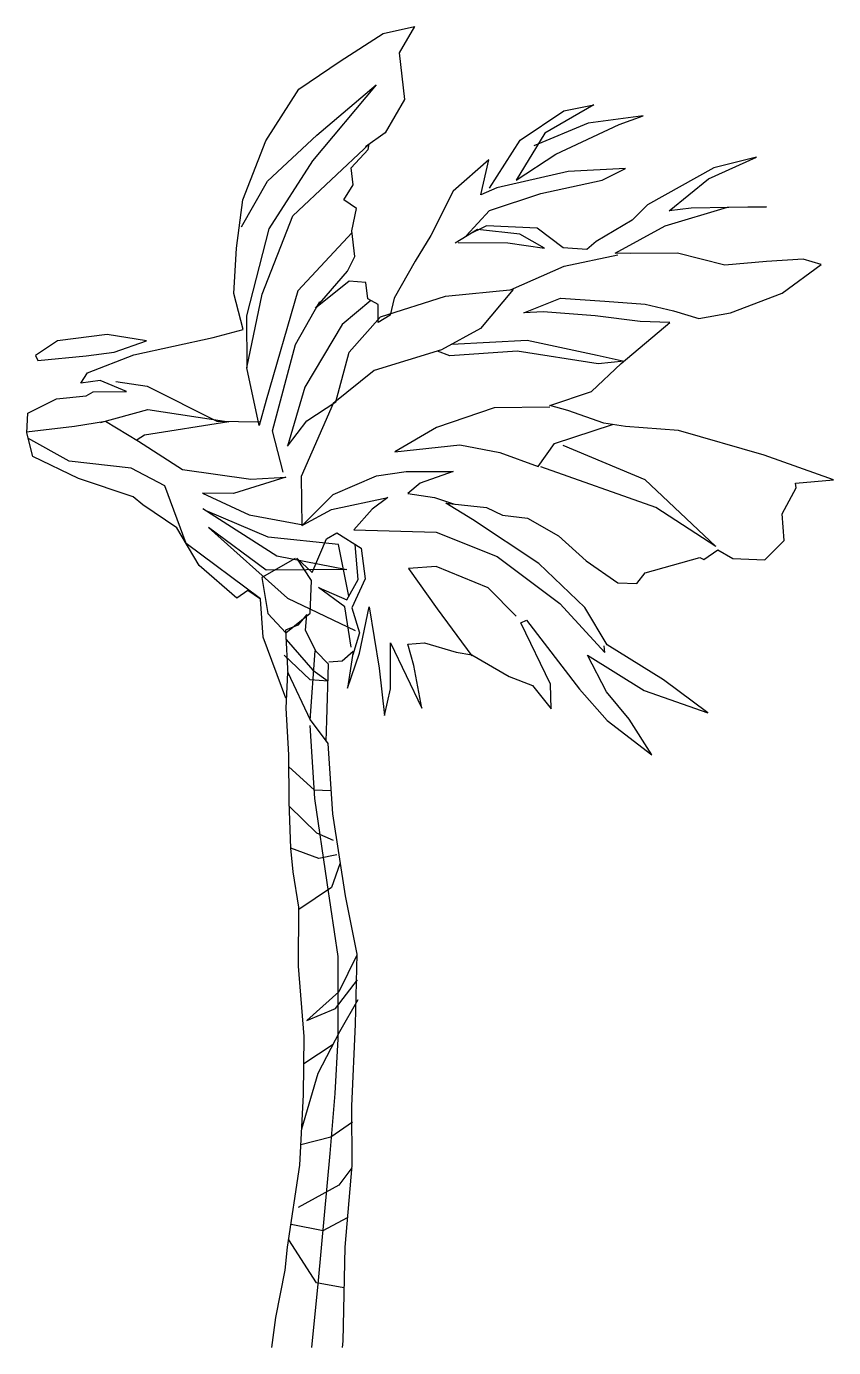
# Model space of a CAD drawing. Header units: millimetres. Extents: x 355.73 to 357.45, y 2563.29 to 2566.11.
import ezdxf

# ---------------------------------------------------------------- set-up
doc = ezdxf.new("R2010")
doc.units = ezdxf.units.MM
doc.header["$LTSCALE"] = 10
doc.layers.add('Vegetais', color=94, linetype='Continuous')

msp = doc.modelspace()

# ---------------------------------------------------------------- linework, layer by layer
at = {"layer": 'Vegetais'}
for points in [[(356.2851, 2564.6729), (356.2368, 2564.8025), (356.2308, 2564.8842), (356.2039, 2564.9025), (356.1808, 2564.8861), (356.1001, 2564.9557), (356.0526, 2565.036), (355.9803, 2565.0853), (355.9598, 2565.102), (355.843, 2565.1411), (355.7455, 2565.1882), (355.7323, 2565.2388), (355.7348, 2565.2807), (355.7958, 2565.3109), (355.8592, 2565.3178), (355.8742, 2565.3261), (355.9453, 2565.3265), (355.8891, 2565.35), (355.848, 2565.3446), (355.8618, 2565.3668), (355.9612, 2565.405), (356.1302, 2565.4418), (356.1943, 2565.4589), (356.1742, 2565.5358), (356.1799, 2565.6329), (356.1934, 2565.7357), (356.2428, 2565.8615), (356.3129, 2565.9717), (356.4012, 2566.0311), (356.4927, 2566.0903), (356.5593, 2566.1056), (356.5266, 2566.0492), (356.5383, 2565.9496), (356.4968, 2565.8788), (356.4548, 2565.8487)], [(356.1908, 2565.6778), (356.2462, 2565.7754), (356.3511, 2565.8739), (356.4775, 2565.981), (356.342, 2565.8188), (356.2491, 2565.674), (356.2009, 2565.4883), (356.2016, 2565.3771), (356.2345, 2565.5343), (356.2998, 2565.7018), (356.4638, 2565.8551)], [(356.7193, 2565.7606), (356.7852, 2565.8631), (356.8782, 2565.9252), (356.9421, 2565.9384), (356.8374, 2565.8782), (356.7765, 2565.7778), (356.8611, 2565.8328), (356.9964, 2565.8965), (357.0474, 2565.9149), (356.9303, 2565.899), (356.8142, 2565.8509)], [(356.377, 2564.7505), (356.4054, 2564.7522), (356.4291, 2564.773), (356.4164, 2564.6943), (356.4423, 2564.769), (356.463, 2564.8676), (356.4845, 2564.737), (356.4953, 2564.6357), (356.5087, 2564.6929), (356.5083, 2564.791), (356.575, 2564.6513), (356.5579, 2564.7424), (356.5454, 2564.788), (356.581, 2564.791), (356.6482, 2564.7709), (356.6816, 2564.7651), (356.7615, 2564.7191), (356.8116, 2564.6995), (356.851, 2564.6499), (356.8496, 2564.7022), (356.7862, 2564.8337), (356.7989, 2564.8388), (356.9113, 2564.692), (356.9707, 2564.6249), (357.0662, 2564.5515), (357.0176, 2564.6281), (356.9694, 2564.6862), (356.9287, 2564.7642), (357.0499, 2564.689), (357.1857, 2564.6415), (357.0907, 2564.7119), (356.9705, 2564.7862), (356.9233, 2564.866), (356.8246, 2564.9596), (356.6836, 2565.0537), (356.6262, 2565.0888), (356.713, 2565.0796), (356.7471, 2565.0633), (356.8008, 2565.0564), (356.867, 2565.0191), (356.9261, 2564.9654), (356.9937, 2564.919), (357.0342, 2564.9176), (357.0516, 2564.9402), (357.1683, 2564.9729), (357.1766, 2564.9684), (357.2067, 2564.9893), (357.239, 2564.9704), (357.3071, 2564.9675), (357.3483, 2565.0092), (357.3439, 2565.066), (357.3736, 2565.1212), (357.3725, 2565.1316), (357.4536, 2565.1387), (357.3053, 2565.1911), (357.1228, 2565.2439), (357.0097, 2565.2524), (356.9635, 2565.2595), (356.8868, 2565.286), (356.8483, 2565.2967), (356.9374, 2565.3266), (357.0005, 2565.3868), (357.1046, 2565.4741), (357.0408, 2565.4758), (356.9453, 2565.4882), (356.8342, 2565.497), (356.7932, 2565.4948), (356.8708, 2565.5257), (356.9653, 2565.5194), (357.0514, 2565.5133), (357.1124, 2565.4991), (357.1659, 2565.4826), (357.2339, 2565.4945), (357.3436, 2565.5367), (357.4272, 2565.5975), (357.3885, 2565.6092), (357.3108, 2565.6042), (357.2214, 2565.5962), (357.1208, 2565.622), (357.0214, 2565.6209), (356.9878, 2565.6218), (357.0946, 2565.6801), (357.2271, 2565.7199), (357.3106, 2565.7206), (357.1496, 2565.7176), (357.1026, 2565.7121), (357.1868, 2565.7803), (357.2893, 2565.8267), (357.1982, 2565.8041), (357.0564, 2565.7251), (357.0241, 2565.692), (356.9473, 2565.647), (356.9272, 2565.6296), (356.8765, 2565.6334), (356.8215, 2565.6752), (356.7135, 2565.6802), (356.6696, 2565.6591), (356.7194, 2565.7128), (356.8289, 2565.7495), (356.9598, 2565.7778), (357.0097, 2565.8025), (356.8874, 2565.7959), (356.7351, 2565.7615), (356.7013, 2565.7463), (356.718, 2565.8209), (356.6419, 2565.7545), (356.5944, 2565.6595), (356.5611, 2565.605), (356.5166, 2565.5259), (356.5079, 2565.4896), (356.4819, 2565.4739), (356.4819, 2565.5125), (356.4598, 2565.5246), (356.4561, 2565.5591), (356.4205, 2565.5624), (356.3484, 2565.5044), (356.4166, 2565.5837), (356.4325, 2565.6145), (356.4262, 2565.6695), (356.4362, 2565.7171), (356.409, 2565.7357), (356.4291, 2565.7676), (356.4244, 2565.8041), (356.4611, 2565.843), (356.463, 2565.8545)], [(356.6529, 2565.6444), (356.759, 2565.6442), (356.8368, 2565.6324), (356.7841, 2565.6623), (356.6937, 2565.6722), (356.6462, 2565.6432)], [(356.4266, 2565.6662), (356.3106, 2565.5416), (356.243, 2565.3085), (356.2285, 2565.2546), (356.2016, 2565.3772)], [(356.7647, 2565.544), (356.8789, 2565.5943), (356.9933, 2565.618)], [(356.4662, 2565.5211), (356.405, 2565.47), (356.3259, 2565.3361), (356.2885, 2565.2101), (356.3296, 2565.264), (356.3915, 2565.3048), (356.4201, 2565.4107), (356.4873, 2565.486), (356.6261, 2565.5303), (356.7703, 2565.5442), (356.7003, 2565.4614), (356.6173, 2565.4156), (356.4736, 2565.3713), (356.3863, 2565.3014), (356.3179, 2565.1457), (356.3195, 2565.04), (356.3858, 2565.1074), (356.4788, 2565.1472), (356.5419, 2565.1563), (356.6418, 2565.1564), (356.5714, 2565.1313), (356.5457, 2565.1089), (356.602, 2565.1007), (356.6449, 2565.0868)], [(356.2798, 2565.1544), (356.257, 2565.2431), (356.3058, 2565.4271), (356.358, 2565.5189)], [(356.6391, 2565.4277), (356.8001, 2565.436), (356.9495, 2565.4043), (357.0071, 2565.3918), (356.9517, 2565.386), (356.7786, 2565.413), (356.6349, 2565.4031), (356.6088, 2565.413)], [(355.9225, 2565.3478), (355.9894, 2565.3379), (356.138, 2565.2635), (356.2306, 2565.2624)], [(355.89, 2565.2604), (355.9906, 2565.2884), (356.1637, 2565.2618), (355.984, 2565.2335), (355.9681, 2565.224)], [(356.8486, 2565.2932), (356.7293, 2565.2917), (356.6068, 2565.2501), (356.518, 2565.1984), (356.6561, 2565.213), (356.7414, 2565.197), (356.8234, 2565.1666), (356.8585, 2565.216), (356.9819, 2565.2567)], [(355.7318, 2565.2408), (355.8343, 2565.2526), (355.9002, 2565.2636), (355.9706, 2565.221), (356.0648, 2565.1607), (356.2106, 2565.1395), (356.2854, 2565.1443), (356.1737, 2565.1095), (356.1077, 2565.1103), (356.2072, 2565.0637), (356.3222, 2565.0427), (356.3823, 2565.0753), (356.5029, 2565.1009), (356.4694, 2565.0757), (356.4305, 2565.032), (356.606, 2565.0269), (356.736, 2564.9746), (356.8697, 2564.8748), (356.9656, 2564.7702), (356.964, 2564.784)], [(356.2308, 2564.8843), (356.0723, 2565.0026), (356.0273, 2565.1255), (355.9551, 2565.1636), (355.8231, 2565.1784), (355.7347, 2565.2273)], [(356.8764, 2565.2124), (357.0507, 2565.1388), (357.2024, 2564.996), (357.0742, 2565.0797), (356.8288, 2565.1658)], [(356.1083, 2565.0775), (356.2661, 2564.9761), (356.4156, 2564.9473), (356.2434, 2564.9456), (356.1205, 2565.0367), (356.2888, 2564.8859), (356.4331, 2564.8167)], [(356.4194, 2564.8899), (356.3974, 2565.0005), (356.2477, 2565.0163), (356.1185, 2565.0709)], [(356.3051, 2564.9708), (356.2341, 2564.93), (356.247, 2564.8534), (356.2849, 2564.812), (356.3372, 2564.8541), (356.3401, 2564.9235), (356.3085, 2564.9712), (356.3413, 2564.9409), (356.3722, 2565.0127), (356.3942, 2565.0256), (356.4455, 2564.9928), (356.4547, 2564.9274), (356.4256, 2564.8653), (356.4421, 2564.8121), (356.4278, 2564.7651)], [(356.4244, 2564.7816), (356.4112, 2564.8678), (356.3545, 2564.909), (356.4153, 2564.8824), (356.4391, 2564.9255), (356.433, 2565.0008)], [(356.7767, 2564.8476), (356.7165, 2564.9077), (356.606, 2564.9537), (356.5468, 2564.949), (356.6079, 2564.8632), (356.6822, 2564.7629)], [(356.2856, 2564.7981), (356.3427, 2564.7325), (356.3752, 2564.7091), (356.3374, 2564.7117), (356.2815, 2564.7643)]]:
    msp.add_lwpolyline(points, dxfattribs=at)
msp.add_lwpolyline([(355.9881, 2565.4352), (355.904, 2565.4487), (355.7979, 2565.4346), (355.7512, 2565.4034), (355.7561, 2565.3932), (355.8593, 2565.4031), (355.919, 2565.411)], close=True, dxfattribs=at)
at = {"layer": 'Vegetais', "color": 34}
for points in [[(356.3713, 2564.5804), (356.3724, 2564.6256), (356.3764, 2564.7453), (356.3491, 2564.7727), (356.327, 2564.8175), (356.3298, 2564.8511), (356.3108, 2564.8285), (356.2846, 2564.8176), (356.2892, 2564.7227)], [(356.3369, 2564.6255), (356.348, 2564.7737)], [(356.2555, 2563.2874), (356.2638, 2563.3513), (356.2838, 2563.4522), (356.2888, 2563.5014), (356.315, 2563.6763), (356.3229, 2563.8262), (356.3239, 2563.9512), (356.3119, 2564.1012), (356.3132, 2564.2271), (356.3006, 2564.302), (356.296, 2564.3525), (356.292, 2564.4518), (356.2913, 2564.5518), (356.286, 2564.6514), (356.2894, 2564.7271), (356.3369, 2564.6264), (356.3749, 2564.5757), (356.3846, 2564.426), (356.4117, 2564.2512), (356.4367, 2564.1266), (356.4334, 2563.977), (356.4255, 2563.8022), (356.4262, 2563.6759), (356.411, 2563.5017), (356.4069, 2563.3014), (356.4056, 2563.2874)], [(356.3408, 2563.2874), (356.3549, 2563.4305), (356.3795, 2563.7013), (356.3902, 2563.8291), (356.3968, 2563.9463), (356.397, 2564.1213), (356.3735, 2564.2795), (356.3472, 2564.4583), (356.3374, 2564.6144)], [(356.2914, 2564.5265), (356.3459, 2564.477), (356.3814, 2564.476)], [(356.2929, 2564.4416), (356.3507, 2564.3853), (356.386, 2564.3695)], [(356.3939, 2564.3385), (356.3554, 2564.331), (356.296, 2564.3525)], [(356.4, 2564.3192), (356.3827, 2564.2688), (356.3131, 2564.2218)], [(356.4365, 2564.1243), (356.3985, 2564.0464), (356.3302, 2563.9849), (356.3908, 2564.011), (356.4381, 2564.072)], [(356.3191, 2563.7539), (356.3542, 2563.8731), (356.4, 2563.9615), (356.4396, 2564.0299)], [(356.3234, 2563.8933), (356.3862, 2563.9349)], [(356.3174, 2563.7206), (356.3808, 2563.7366), (356.4276, 2563.7693)], [(356.4258, 2563.671), (356.398, 2563.6336), (356.3118, 2563.5862)], [(356.2967, 2563.5509), (356.3646, 2563.5371), (356.4166, 2563.5648)], [(356.4092, 2563.4145), (356.3507, 2563.4255), (356.2912, 2563.5174)]]:
    msp.add_lwpolyline(points, dxfattribs=at)

doc.saveas('drawing.dxf')
